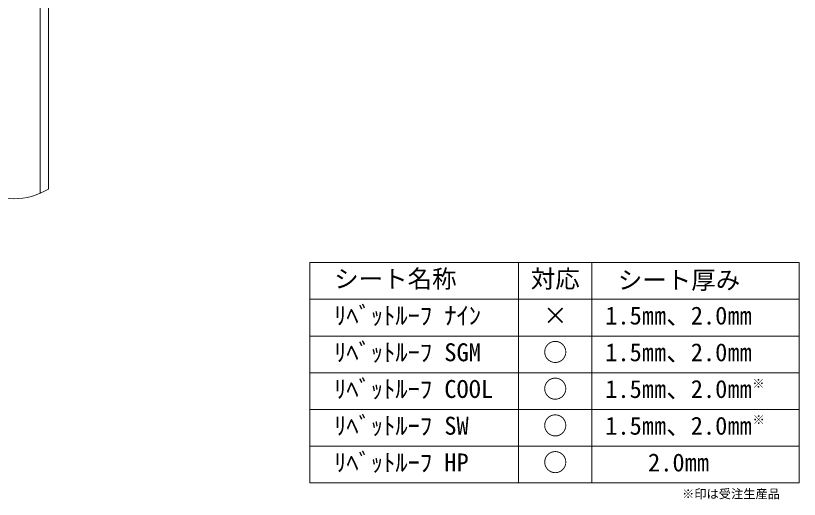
# Model space of a CAD drawing. Units: millimetres, scale not verified. Extents: x -561 to 705, y -497 to 294.
# Drawn here: x 65 to 705, y -497 to -102 of the extents above; entities that cross this region are included whole.
import ezdxf
from ezdxf.enums import TextEntityAlignment as Align

# ---------------------------------------------------------------- set-up
doc = ezdxf.new("R2010")
doc.units = ezdxf.units.MM
doc.header["$LTSCALE"] = 5
doc.layers.add('2-0', color=7, linetype='Continuous', lineweight=9)
doc.layers.add('E-0', color=7, linetype='Continuous', lineweight=9)
doc.styles.add('ＭＳ ゴシック', font='')
doc.styles.get('ＭＳ ゴシック').set_extended_font_data('MS Gothic')

msp = doc.modelspace()

# ---------------------------------------------------------------- linework, layer by layer
at = {"layer": '2-0'}
for p, q in [((84.483, 82.149), (84.483, -247.479)), ((91.483, 82.149), (91.483, -243.902))]:
    msp.add_line(p, q, dxfattribs=at)
msp.add_arc((62.983, -196.777), 55.072, 238.83524, 301.16476, dxfattribs=at)
at = {"layer": 'E-0'}
for p, q in [((304.806, -303.968), (304.806, -483.968)), ((304.806, -303.968), (704.806, -303.968)), ((475.41, -303.968), (475.41, -483.968)), ((535.41, -483.968), (535.41, -303.968)), ((704.806, -303.968), (704.806, -483.968)), ((304.806, -333.968), (704.806, -333.968)), ((304.806, -363.968), (704.806, -363.968)), ((304.806, -393.968), (704.806, -393.968)), ((304.806, -423.968), (704.806, -423.968)), ((304.806, -453.968), (704.806, -453.968)), ((304.806, -483.968), (704.806, -483.968))]:
    msp.add_line(p, q, dxfattribs=at)

# ---------------------------------------------------------------- texts
at = {"layer": 'E-0', "style": 'ＭＳ ゴシック'}
for s, height, p in [('シート名称', 14.66, (324.806, -328.968)), ('対応', 14.66, (485.41, -328.968)), ('シート厚み', 14.66, (556.536, -329.905)), ('ﾘﾍﾞｯﾄﾙｰﾌ ﾅｲﾝ', 14.66, (324.806, -358.968)), ('×', 14.66, (495.483, -359.017)), ('1.5㎜、2.0㎜', 14.66, (546.182, -358.968)), ('ﾘﾍﾞｯﾄﾙｰﾌ SGM', 14.66, (324.806, -388.968)), ('○', 14.66, (495.41, -388.968)), ('1.5㎜、2.0㎜', 14.66, (546.182, -388.968)), ('ﾘﾍﾞｯﾄﾙｰﾌ COOL', 14.66, (324.806, -418.968)), ('○', 14.66, (495.41, -418.968)), ('1.5㎜、2.0㎜', 14.66, (546.182, -418.968)), ('※', 7.331, (666.384, -408.584)), ('ﾘﾍﾞｯﾄﾙｰﾌ SW', 14.66, (324.806, -448.968)), ('○', 14.66, (495.41, -448.968)), ('※', 7.331, (666.63, -438.224)), ('1.5㎜、2.0㎜', 14.66, (546.182, -448.968)), ('ﾘﾍﾞｯﾄﾙｰﾌ HP', 14.66, (324.806, -478.968)), ('○', 14.66, (495.41, -478.968)), ('2.0㎜', 14.66, (581.182, -478.968)), ('※印は受注生産品', 7.331, (609.011, -498.765))]:
    msp.add_text(s, height=height, dxfattribs=at).set_placement(p, align=Align.BOTTOM_LEFT)

doc.saveas('drawing.dxf')
